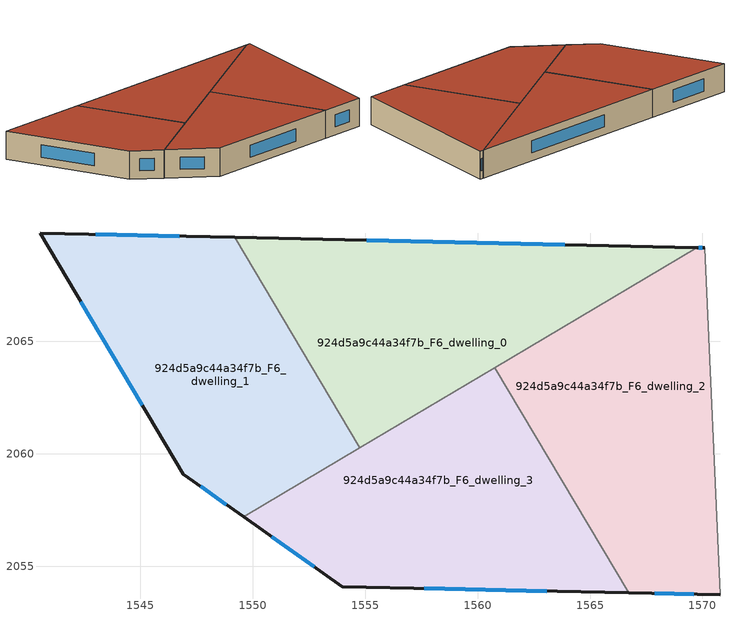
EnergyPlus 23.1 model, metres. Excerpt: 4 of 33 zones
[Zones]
924d5a9c44a34f7b_F6_dwelling_0
 floor to 924d5a9c44a34f7b_F5_dwelling_0 (EU_floor_Construction): 1569.74,2069.17 1554.77,2060.26 1549.2,2069.62 z18
 wall outside (EU_wall_Construction): 1569.74,2069.17 1549.2,2069.62 z18:21
 wall to 924d5a9c44a34f7b_F6_dwelling_1 (EU_wall_Construction): 1549.2,2069.62 1554.77,2060.26 z18:21
 wall to 924d5a9c44a34f7b_F6_dwelling_2 (EU_wall_Construction): 1560.77,2063.83 1569.74,2069.17 z18:21
 wall to 924d5a9c44a34f7b_F6_dwelling_3 (EU_wall_Construction): 1554.77,2060.26 1560.77,2063.83 z18:21
 window (EU_Window_Construction): 1563.87,2069.3 1555.07,2069.49 z18.86:20.14
 roof outside (EU_roof_Construction): 1569.74,2069.17 1549.2,2069.62 1554.77,2060.26 z21
924d5a9c44a34f7b_F6_dwelling_1
 floor to 924d5a9c44a34f7b_F5_dwelling_1 (EU_floor_Construction): 1549.2,2069.62 1554.77,2060.26 1549.6,2057.19 1546.92,2059.09 1540.54,2069.82 z18
 wall outside (EU_wall_Construction): 1549.2,2069.62 1540.54,2069.82 1546.92,2059.09 1549.6,2057.19 z18:21
 wall to 924d5a9c44a34f7b_F6_dwelling_3 (EU_wall_Construction): 1549.6,2057.19 1554.77,2060.26 z18:21
 window (EU_Window_Construction): 1547.68,2058.55 1548.83,2057.74 / 1542.36,2066.75 1545.09,2062.16 / 1546.73,2069.68 1543.02,2069.76 z18.86:20.14
 roof outside (EU_roof_Construction): 1554.77,2060.26 1549.2,2069.62 1540.54,2069.82 1546.92,2059.09 1549.6,2057.19 z21
924d5a9c44a34f7b_F6_dwelling_2
 floor to 924d5a9c44a34f7b_F5_dwelling_2 (EU_floor_Construction): 1570.1,2069.16 1570.78,2053.72 1566.72,2053.81 1560.77,2063.83 1569.74,2069.17 z18
 wall outside (EU_wall_Construction): 1570.1,2069.16 1569.74,2069.17 / 1566.72,2053.81 1570.78,2053.72 z18:21
 wall adiabatic (EU_wall_Construction): 1570.78,2053.72 1570.1,2069.16 z18:21
 wall to 924d5a9c44a34f7b_F6_dwelling_3 (EU_wall_Construction): 1560.77,2063.83 1566.72,2053.81 z18:21
 window (EU_Window_Construction): 1570,2069.16 1569.84,2069.17 / 1567.88,2053.79 1569.62,2053.75 z18.86:20.14
 roof outside (EU_roof_Construction): 1570.78,2053.72 1570.1,2069.16 1569.74,2069.17 1560.77,2063.83 1566.72,2053.81 z21
924d5a9c44a34f7b_F6_dwelling_3
 floor to 924d5a9c44a34f7b_F5_dwelling_3 (EU_floor_Construction): 1560.77,2063.83 1566.72,2053.81 1553.98,2054.1 1549.6,2057.19 z18
 wall outside (EU_wall_Construction): 1549.6,2057.19 1553.98,2054.1 1566.72,2053.81 z18:21
 window (EU_Window_Construction): 1557.62,2054.02 1563.08,2053.89 / 1550.85,2056.31 1552.73,2054.98 z18.86:20.14
 roof outside (EU_roof_Construction): 1566.72,2053.81 1560.77,2063.83 1549.6,2057.19 1553.98,2054.1 z21
[Building]
EU S2 Campaign: North Axis=0; Terrain=City; Solar Distribution=FullExterior
[Site:Location]
Helsinki-Vantaa.AP: Latitude=60.317; Longitude=24.963; Time Zone=2; Elevation=54.6
[SizingPeriod:WeatherFileDays]
AnnualSizingPeriod: Begin Month=1; Begin Day of Month=1; End Month=12; End Day of Month=31; Day of Week for Start Day=Monday; Use Weather File Daylight Saving Period=No; Use Weather File Rain and Snow Indicators=No
[MATERIAL]
EU_InternalMass_Material: Roughness=MediumRough; Thickness=0.1; Conductivity=1; Density=1800; Specific Heat=900; Thermal Absorptance=0.9; Solar Absorptance=0.7; Visible Absorptance=0.7
[MATERIAL:NOMASS] Roughness=MediumRough; Thermal Absorptance=0.9; Solar Absorptance=0.7; Visible Absorptance=0.7
Name | Thermal Resistance
EU_wall_NoMass | 5.91765
EU_roof_NoMass | 11.1778
EU_floor_NoMass | 6.2875
[WINDOWMATERIAL:SIMPLEGLAZINGSYSTEM]
EU_Window_SimpleGlazing: UFactor=0.994035; Solar Heat Gain Coefficient=0.7; Visible Transmittance=0.7
[CONSTRUCTION]
EU_wall_Construction: EU_wall_NoMass
EU_roof_Construction: EU_roof_NoMass
EU_floor_Construction: EU_floor_NoMass
EU_Window_Construction: EU_Window_SimpleGlazing
EU_InternalMass_Construction: EU_InternalMass_Material
[ZONE] Type=1; Multiplier=1; Ceiling Height=autocalculate; Floor Area=autocalculate; Part of Total Floor Area=Yes
Name | Volume
924d5a9c44a34f7b_F6_dwelling_0 | 284.559
924d5a9c44a34f7b_F6_dwelling_1 | 284.561
924d5a9c44a34f7b_F6_dwelling_2 | 284.542
924d5a9c44a34f7b_F6_dwelling_3 | 284.569
[INTERNALMASS] Construction=EU_InternalMass_Construction
Name | Zone or ZoneList | Surface Area
924d5a9c44a34f7b_F6_dwelling_0_EU_InternalMass | 924d5a9c44a34f7b_F6_dwelling_0 | 94.853
924d5a9c44a34f7b_F6_dwelling_1_EU_InternalMass | 924d5a9c44a34f7b_F6_dwelling_1 | 94.8534
924d5a9c44a34f7b_F6_dwelling_2_EU_InternalMass | 924d5a9c44a34f7b_F6_dwelling_2 | 94.8476
924d5a9c44a34f7b_F6_dwelling_3_EU_InternalMass | 924d5a9c44a34f7b_F6_dwelling_3 | 94.8564
[OTHEREQUIPMENT] Fuel Type=Electricity; Design Level Calculation Method=Watts/Area; Power per Zone Floor Area=1; Fraction Latent=0; Fraction Radiant=0; Fraction Lost=0; Carbon Dioxide Generation Rate=0; EndUse Subcategory=EU_Step8_InternalGains
Name | Zone or ZoneList or Space or SpaceList | Schedule
EU_Step8_InternalGain_924d5a9c44a34f7b_F6_dwelling_0_f000 | 924d5a9c44a34f7b_F6_dwelling_0 | EU_Step8_GainSchedule_924d5a9c44a34f7b_F6_dwelling_0_f000
EU_Step8_InternalGain_924d5a9c44a34f7b_F6_dwelling_1_f000 | 924d5a9c44a34f7b_F6_dwelling_1 | EU_Step8_GainSchedule_924d5a9c44a34f7b_F6_dwelling_1_f000
EU_Step8_InternalGain_924d5a9c44a34f7b_F6_dwelling_2_f000 | 924d5a9c44a34f7b_F6_dwelling_2 | EU_Step8_GainSchedule_924d5a9c44a34f7b_F6_dwelling_2_f000
EU_Step8_InternalGain_924d5a9c44a34f7b_F6_dwelling_3_f000 | 924d5a9c44a34f7b_F6_dwelling_3 | EU_Step8_GainSchedule_924d5a9c44a34f7b_F6_dwelling_3_f000
[ZONEVENTILATION:DESIGNFLOWRATE] Schedule=EU_AlwaysOn; Design Flow Rate Calculation Method=AirChanges/Hour; Air Changes per Hour=0.596421; Ventilation Type=Natural; Fan Pressure Rise=0; Fan Total Efficiency=1; Constant Term Coefficient=1; Temperature Term Coefficient=0; Velocity Term Coefficient=0; Velocity Squared Term Coefficient=0; Minimum Indoor Temperature=-100; Maximum Indoor Temperature=100; Delta Temperature=-100; Minimum Outdoor Temperature=-100; Maximum Outdoor Temperature=100; Maximum Wind Speed=40
Name | Zone or ZoneList or Space or SpaceList
EU_ConstantAir_924d5a9c44a34f7b_F6_dwelling_0 | 924d5a9c44a34f7b_F6_dwelling_0
EU_ConstantAir_924d5a9c44a34f7b_F6_dwelling_1 | 924d5a9c44a34f7b_F6_dwelling_1
EU_ConstantAir_924d5a9c44a34f7b_F6_dwelling_2 | 924d5a9c44a34f7b_F6_dwelling_2
EU_ConstantAir_924d5a9c44a34f7b_F6_dwelling_3 | 924d5a9c44a34f7b_F6_dwelling_3
[HVACTEMPLATE:THERMOSTAT] Constant Heating Setpoint=20; Constant Cooling Setpoint=50
EU_HeatOnly_924d5a9c44a34f7b_F0_dwelling_0; EU_HeatOnly_924d5a9c44a34f7b_F0_dwelling_1; EU_HeatOnly_924d5a9c44a34f7b_F0_dwelling_2; EU_HeatOnly_924d5a9c44a34f7b_F0_dwelling_3; EU_HeatOnly_924d5a9c44a34f7b_F0_dwelling_4; EU_HeatOnly_924d5a9c44a34f7b_F1_dwelling_0; EU_HeatOnly_924d5a9c44a34f7b_F1_dwelling_1; EU_HeatOnly_924d5a9c44a34f7b_F1_dwelling_2; EU_HeatOnly_924d5a9c44a34f7b_F1_dwelling_3; EU_HeatOnly_924d5a9c44a34f7b_F1_dwelling_4; EU_HeatOnly_924d5a9c44a34f7b_F2_dwelling_0; EU_HeatOnly_924d5a9c44a34f7b_F2_dwelling_1; EU_HeatOnly_924d5a9c44a34f7b_F2_dwelling_2; EU_HeatOnly_924d5a9c44a34f7b_F2_dwelling_3; EU_HeatOnly_924d5a9c44a34f7b_F2_dwelling_4; EU_HeatOnly_924d5a9c44a34f7b_F3_dwelling_0; EU_HeatOnly_924d5a9c44a34f7b_F3_dwelling_1; EU_HeatOnly_924d5a9c44a34f7b_F3_dwelling_2; EU_HeatOnly_924d5a9c44a34f7b_F3_dwelling_3; EU_HeatOnly_924d5a9c44a34f7b_F3_dwelling_4; EU_HeatOnly_924d5a9c44a34f7b_F4_dwelling_0; EU_HeatOnly_924d5a9c44a34f7b_F4_dwelling_1; EU_HeatOnly_924d5a9c44a34f7b_F4_dwelling_2; EU_HeatOnly_924d5a9c44a34f7b_F4_dwelling_3; EU_HeatOnly_924d5a9c44a34f7b_F4_dwelling_4; EU_HeatOnly_924d5a9c44a34f7b_F5_dwelling_0; EU_HeatOnly_924d5a9c44a34f7b_F5_dwelling_1; EU_HeatOnly_924d5a9c44a34f7b_F5_dwelling_2; EU_HeatOnly_924d5a9c44a34f7b_F5_dwelling_3; EU_HeatOnly_924d5a9c44a34f7b_F6_dwelling_0; EU_HeatOnly_924d5a9c44a34f7b_F6_dwelling_1; EU_HeatOnly_924d5a9c44a34f7b_F6_dwelling_2; EU_HeatOnly_924d5a9c44a34f7b_F6_dwelling_3
[HVACTEMPLATE:ZONE:IDEALLOADSAIRSYSTEM] System Availability Schedule=EU_AlwaysOn; Maximum Heating Supply Air Temperature=50; Minimum Cooling Supply Air Temperature=13; Maximum Heating Supply Air Humidity Ratio=0.0156; Minimum Cooling Supply Air Humidity Ratio=0.0077; Heating Limit=NoLimit; Cooling Limit=NoLimit; Heating Availability Schedule=EU_AlwaysOn; Cooling Availability Schedule=EU_CoolingOff; Dehumidification Control Type=ConstantSensibleHeatRatio; Cooling Sensible Heat Ratio=0.7; Dehumidification Setpoint=60; Humidification Control Type=None; Humidification Setpoint=30; Outdoor Air Method=None; Outdoor Air Flow Rate per Person=0.00944; Outdoor Air Flow Rate per Zone Floor Area=0; Outdoor Air Flow Rate per Zone=0; Demand Controlled Ventilation Type=None; Outdoor Air Economizer Type=NoEconomizer; Heat Recovery Type=None; Sensible Heat Recovery Effectiveness=0.7; Latent Heat Recovery Effectiveness=0.65
Name | Template Thermostat
924d5a9c44a34f7b_F6_dwelling_0 | EU_HeatOnly_924d5a9c44a34f7b_F6_dwelling_0
924d5a9c44a34f7b_F6_dwelling_1 | EU_HeatOnly_924d5a9c44a34f7b_F6_dwelling_1
924d5a9c44a34f7b_F6_dwelling_2 | EU_HeatOnly_924d5a9c44a34f7b_F6_dwelling_2
924d5a9c44a34f7b_F6_dwelling_3 | EU_HeatOnly_924d5a9c44a34f7b_F6_dwelling_3
[SIZING:ZONE] Zone Cooling Design Supply Air Temperature Input Method=SupplyAirTemperature; Zone Cooling Design Supply Air Temperature=13; Zone Heating Design Supply Air Temperature Input Method=SupplyAirTemperature; Zone Heating Design Supply Air Temperature=50; Zone Cooling Design Supply Air Humidity Ratio=0.008; Zone Heating Design Supply Air Humidity Ratio=0.008; Cooling Design Air Flow Method=DesignDay; Cooling Design Air Flow Rate=0; Cooling Minimum Air Flow per Zone Floor Area=0.000762; Cooling Minimum Air Flow=0; Cooling Minimum Air Flow Fraction=0.2; Heating Design Air Flow Method=DesignDay; Heating Design Air Flow Rate=0; Heating Maximum Air Flow per Zone Floor Area=0.002032; Heating Maximum Air Flow=0.141576; Heating Maximum Air Flow Fraction=0.3; Account for Dedicated Outdoor Air System=No; Dedicated Outdoor Air System Control Strategy=NeutralSupplyAir; Dedicated Outdoor Air Low Setpoint Temperature for Design=autosize; Dedicated Outdoor Air High Setpoint Temperature for Design=autosize; Zone Load Sizing Method=Sensible Load Only No Latent Load; Zone Latent Cooling Design Supply Air Humidity Ratio Input Method=HumidityRatioDifference; Zone Cooling Design Supply Air Humidity Ratio Difference=0.005; Zone Latent Heating Design Supply Air Humidity Ratio Input Method=HumidityRatioDifference; Zone Humidification Design Supply Air Humidity Ratio Difference=0.005
924d5a9c44a34f7b_F6_dwelling_0; 924d5a9c44a34f7b_F6_dwelling_1; 924d5a9c44a34f7b_F6_dwelling_2; 924d5a9c44a34f7b_F6_dwelling_3
[SCHEDULE:CONSTANT]
Name | Hourly Value
EU_AlwaysOn | 1
EU_CoolingOff | 0
[SCHEDULE:FILE] Column Number=1; Rows to Skip at Top=0; Number of Hours of Data=8760; Column Separator=Comma; Interpolate to Timestep=No; Minutes per Item=60; Adjust Schedule for Daylight Savings=Yes
Name | File
EU_Step8_GainSchedule_924d5a9c44a34f7b_F6_dwelling_0_f000 | ../../schedules/924d5a9c44a34f7b/924d5a9c44a34f7b_F6_dwelling_0_f000_gain.csv
EU_Step8_GainSchedule_924d5a9c44a34f7b_F6_dwelling_1_f000 | ../../schedules/924d5a9c44a34f7b/924d5a9c44a34f7b_F6_dwelling_1_f000_gain.csv
EU_Step8_GainSchedule_924d5a9c44a34f7b_F6_dwelling_2_f000 | ../../schedules/924d5a9c44a34f7b/924d5a9c44a34f7b_F6_dwelling_2_f000_gain.csv
EU_Step8_GainSchedule_924d5a9c44a34f7b_F6_dwelling_3_f000 | ../../schedules/924d5a9c44a34f7b/924d5a9c44a34f7b_F6_dwelling_3_f000_gain.csv
